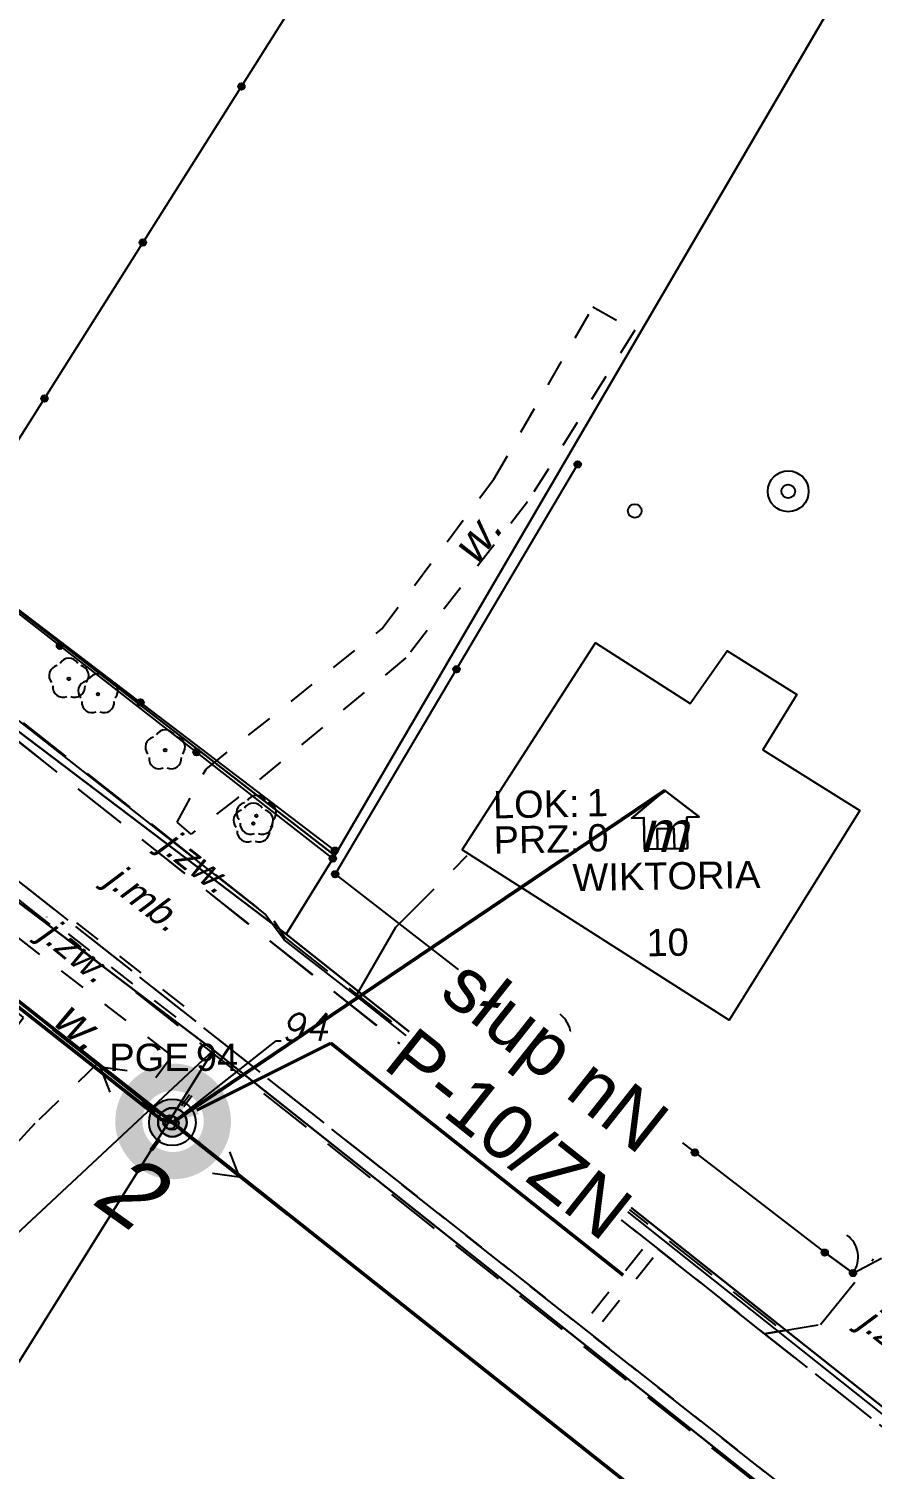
# Model space of a CAD drawing. Header units: metres. Extents: x 7542702 to 7555152, y 5804026 to 5815503.
# Drawn here: x 7547361.4 to 7547392.4, y 5806542.8 to 5806595.7 of the extents above; entities that cross this region are included whole.
import ezdxf
from ezdxf import colors
from ezdxf.entities.mleader import LeaderData, LeaderLine
from ezdxf.enums import TextEntityAlignment as Align
from ezdxf.math import Vec2, Vec3

# ---------------------------------------------------------------- set-up
doc = ezdxf.new("R2010")
doc.units = ezdxf.units.M
for name, pattern in [('4001', [0]), ('4002', [2, 1, -1]), ('4003', [3, 2, -1])]:
    doc.linetypes.add(name, pattern=pattern)
doc.layers.add('!tele', color=30, linetype='Continuous', lineweight=50, plot=False)
for name, color, linetype, lineweight in [('_KABEL_ABONENCKI_NAPOWIETRZNY', 104, 'Continuous', 50), ('_MUFA', 202, 'Continuous', 30), ('_numery slupow etap 4 cz. 2', 7, 'Continuous', 40), ('_PA_OPCJONALNE', 1, 'Continuous', 30), ('_SIEC_NAPOWIETRZNA', 5, 'Continuous', 50), ('_SLUP_DZIERZAWIONY_ENERGETYCZNY', 1, 'Continuous', 30)]:
    doc.layers.add(name, color=color, linetype=linetype, lineweight=lineweight)
for name, color, linetype in [('_MM mufy', 3, 'Continuous'), ('_MM opisy', 7, 'Continuous'), ('_MM slupy', 5, 'Continuous'), ('Budynki', 7, 'Continuous'), ('Drogi', 135, 'Continuous'), ('Dzialki', 165, 'Continuous'), ('Linie_napowietrzne', 184, 'Continuous'), ('makro-numeracja-punktow', 7, 'Continuous'), ('Ogrodzenia', 184, 'Continuous'), ('Projekty', 252, 'Continuous'), ('Roslinnosc', 104, 'Continuous'), ('Uz_Specjalne', 7, 'Continuous'), ('Uz_Telekomunikacja', 252, 'Continuous'), ('Wody', 184, 'Continuous')]:
    doc.layers.add(name, color=color, linetype=linetype)
doc.layers.add('DIM', color=7, linetype='Continuous', plot=False)
doc.layers.get('_MUFA').off()
doc.styles.add('DYN_DIM', font='arial.ttf')
doc.styles.add('GeodText', font='romans.shx', dxfattribs={"oblique": 14.323945})
doc.styles.get("Standard").update_dxf_attribs({"font": 'arial.ttf'})
doc.dimstyles.new('opis linie', dxfattribs={"dimtxt": 1.5, "dimasz": 0.18, "dimexe": 0.18, "dimexo": 0.0625, "dimgap": 2.5, "dimtad": 4, "dimdec": 0, "dimzin": 0, "dimdsep": 46, "dimtxsty": 'Standard', "dimcen": 0.09, "dimse1": 1, "dimse2": 1, "dimsd1": 1, "dimsd2": 1, "dimclrt": 256, "dimadec": 0, "dimazin": 0, "dimtfac": 1, "dimtdec": 0, "dimtofl": 0, "dimtmove": 0, "dimatfit": 3, "dimfxl": 1, "dimtfill": 1, "dimtolj": 1, "dimtzin": 0, "dimarcsym": 0})
doc.dimstyles.get("Standard").update_dxf_attribs({"dimtxt": 0.18, "dimasz": 0.18, "dimexe": 0.18, "dimexo": 0.0625, "dimgap": 0.09, "dimtad": 0, "dimtih": 1, "dimtoh": 1, "dimdec": 4, "dimzin": 0, "dimdsep": 46, "dimtxsty": 'Standard', "dimcen": 0.09, "dimadec": 0, "dimazin": 0, "dimtfac": 1, "dimtdec": 4, "dimtofl": 0, "dimtmove": 0, "dimatfit": 3, "dimfxl": 1, "dimtolj": 1, "dimtzin": 0, "dimarcsym": 0})

# ---------------------------------------------------------------- blocks, each defined once
blk = doc.blocks.new('1651')
at = {"layer": 'Wody', "color": 184, "linetype": 'Continuous'}
for radius in [1.5, 0.5]:
    blk.add_circle((0, 0), radius, dxfattribs=at)
blk = doc.blocks.new('2284')
at = {"layer": 'Ogrodzenia', "color": 184, "linetype": 'Continuous'}
blk.add_line((0, 0), (0, 1), dxfattribs=at)
blk = doc.blocks.new('1284')
at = {"layer": 'Ogrodzenia', "color": 184, "linetype": 'Continuous'}
blk.add_arc((0, 2), 2, 270, 0, dxfattribs=at)
blk = doc.blocks.new('1363')
at = {"layer": 'Linie_napowietrzne', "color": 184, "linetype": 'Continuous'}
for p, q in [((0, 1.5), (0, 2.5)), ((-1.5, 0), (-2.5, 0)), ((1.5, 0), (2.5, 0)), ((0, -1.5), (0, -2.5))]:
    blk.add_line(p, q, dxfattribs=at)
blk.add_circle((0, 0), 0.5, dxfattribs=at)
blk = doc.blocks.new('1281')
at = {"layer": 'Ogrodzenia', "color": 184, "linetype": 'Continuous'}
for radius in [0.24, 0.16, 0.08]:
    blk.add_circle((0, 0), radius, dxfattribs=at)
blk = doc.blocks.new('1361')
at = {"layer": 'Linie_napowietrzne', "color": 184, "linetype": 'Continuous'}
blk.add_circle((0, 0), 0.5, dxfattribs=at)
blk = doc.blocks.new('1422')
at = {"layer": 'Roslinnosc', "color": 104, "linetype": 'Continuous'}
blk.add_circle((0, 0), 0.1, dxfattribs=at)
for centre, start, end in [((0, 0.75), 30.19, 149.77), ((-0.71, 0.23), 102.5, 221.75), ((0.71, 0.23), 318.3, 77.49), ((-0.44, -0.61), 174.33, 293.45), ((0.44, -0.61), 246.24, 5.74)]:
    blk.add_arc(centre, 0.75, start, end, dxfattribs=at)
blk = doc.blocks.new('1366')
at = {"layer": 'Linie_napowietrzne', "color": 184, "linetype": 'Continuous'}
for p, q in [((0, 1), (0, 11)), ((-1, 4.8), (0, 6.5)), ((1, 4.8), (0, 6.5))]:
    blk.add_line(p, q, dxfattribs=at)
blk = doc.blocks.new('ADRES')
for points in [[(0.788, -2.148), (0.788, -2.148), (0.788, -0.992), (1.24, -0.992), (0, 0), (-1.24, -0.992), (-0.788, -0.992), (-0.788, -2.148), (0.788, -2.148), (0.788, -2.148)], [(-0.308, -2.148), (-0.308, -1.401), (0.308, -1.401), (0.308, -2.148)]]:
    blk.add_lwpolyline(points)
at = {"color": 212, "insert": (-3.147, -0.425), "char_height": 1, "width": 1e-16, "attachment_point": 6}
blk.add_mtext('LOK:  ', dxfattribs=at)
at = {"color": 4, "insert": (-3.147, -1.715), "char_height": 1, "width": 1e-16, "attachment_point": 6}
blk.add_mtext('PRZ: ', dxfattribs=at)
at = {"color": 7}
for tag, flags, p in [('ID_OBSZARU', 13, (29.072, 23.058)), ('WOJEWODZTWO', 13, (23.292, 19.95)), ('POWIAT', 13, (29.072, 18.509)), ('GMINA', 13, (29.072, 16.798)), ('TERC', 13, (29.072, 15.222)), ('SIMC', 13, (29.072, 13.421)), ('ULIC', 13, (29.072, 11.763)), ('SZEROKOSC_GEOGRAFICZNA', 13, (18.709, 10.184)), ('DLUGOSC_GEOGRAFICZNA', 13, (29.072, 8.247)), ('KATEGORIA_STAWKI_JEDNOSTKOWEJ_100', 13, (29.072, 4.774)), ('KWOTA_STAWKI_JEDNOSTKOWEJ_100', 13, (29.072, 2.893)), ('DOFINANSOWANIE_95', 13, (29.072, 0.866)), ('MIEJSCOWOSC', 12, (0, -3.645)), ('ULICA', 12, (0, -4.879)), ('NR_PORZADKOWY', 12, (0, -6.087))]:
    blk.add_attdef(tag, text='', height=1, dxfattribs=dict(at, flags=flags)).set_placement(p, align=Align.CENTER)
at = {"color": 1}
for tag, flags, p in [('ID_PA', 5, (29.072, 21.572)), ('RODZAJ_OBIEKTU', 5, (29.072, 6.626)), ('ZAPAS', 13, (29.072, -2.621))]:
    blk.add_attdef(tag, text='', height=1, dxfattribs=dict(at, flags=flags)).set_placement(p, align=Align.CENTER)
at = {"color": 212, "flags": 12}
blk.add_attdef('LICZBA_LOKALI', text='', height=1, dxfattribs=at).set_placement((-2.883, -0.425), align=Align.MIDDLE_LEFT)
at = {"color": 150, "flags": 12}
for tag, p in [('MUFA', (1.783, -0.925)), ('NUMER_WLOKNA', (1.859, -2.195))]:
    blk.add_attdef(tag, p, '', height=1, dxfattribs=at)
at = {"color": 7, "style": 'DYN_DIM', "flags": 13}
blk.add_attdef('ODC_FUNKCJONALNY', text='', height=1, dxfattribs=at).set_placement((29.072, -1.007), align=Align.CENTER)
at = {"color": 4, "flags": 12}
blk.add_attdef('LICZBA_SED_W_DANYM_PA', text='', height=1, dxfattribs=at).set_placement((-2.883, -1.715), align=Align.MIDDLE_LEFT)
blk = doc.blocks.new('SLUP_DZIERZAWIONY')
h = blk.add_hatch(color=256)
h.dxf.hatch_style = 1
h.paths.add_polyline_path([(0.527, 0, 1), (-0.527, 0, 1)])
at = {"lineweight": 30}
blk.add_circle((0, 0), 0.527, dxfattribs=at)
at = {"color": 7, "style": 'DYN_DIM', "flags": 13}
blk.add_attdef('ODC_FUNKCJONALNY', text='', height=1, dxfattribs=at).set_placement((0.359, 3.33), align=Align.CENTER)
at = {"color": 7, "flags": 12}
blk.add_attdef('WLASCICIEL', text='', height=1, dxfattribs=at).set_placement((0.631, 1.893), align=Align.RIGHT)
blk.add_attdef('SLUP_NUMER', (0.867, 1.893), '', height=1, dxfattribs=at)
blk.add_attdef('TYP', text='', height=1, dxfattribs=at).set_placement((0, -2.825), align=Align.CENTER)
blk = doc.blocks.new('MUFA_II')
at = {"layer": '_MM mufy'}
h = blk.add_hatch(color=256, dxfattribs=at)
h.dxf.hatch_style = 1
h.paths.add_polyline_path([(2.152, 0.122, 1), (-2.098, -0.052, 1)])
h.paths.add_polyline_path([(-1.099, -0.011, -1), (1.153, 0.081, -1)], flags=16)
h.paths.add_polyline_path([(-0.829, 0, -1), (0.883, 0.07, -1)], flags=0)
blk = doc.blocks.new('ZN')
at = {"layer": '_MM slupy', "transparency": 33554687}
h = blk.add_hatch(color=256, dxfattribs=at)
h.dxf.hatch_style = 1
h.paths.add_polyline_path([(0, -0.857), (0, 0.857, 1)])
at = {"layer": '_MM slupy'}
blk.add_circle((0, 0), 0.857, dxfattribs=at)
blk = doc.blocks.new('*D208')
at = {"layer": 'Defpoints', "color": 0}
for p in [(7547367.15, 5806556.108), (7547366.683, 5806555.52), (7547406.65, 5806523.82)]:
    blk.add_point(p, dxfattribs=at)
at = {"layer": 'DIM', "insert": (7547385.103, 5806537.699), "char_height": 1.5, "attachment_point": 5, "rotation": 321.5798, "bg_fill": 3, "box_fill_scale": 1.1, "bg_fill_color": 9, "bg_fill_true_color": 13158600, "bg_fill_transparency": 0}
blk.add_mtext('\\A1;- 51 m -', dxfattribs=at)
blk = doc.blocks.new('*D209')
at = {"layer": 'Defpoints', "color": 0}
for p in [(7547330.454, 5806585.029), (7547329.99, 5806584.44), (7547366.683, 5806555.52)]:
    blk.add_point(p, dxfattribs=at)
at = {"layer": 'DIM', "insert": (7547346.789, 5806568.017), "char_height": 1.5, "attachment_point": 5, "rotation": 321.7566, "bg_fill": 3, "box_fill_scale": 1.1, "bg_fill_color": 9, "bg_fill_true_color": 13158600, "bg_fill_transparency": 0}
blk.add_mtext('\\A1;- 47 m -', dxfattribs=at)
blk = doc.blocks.new('q')
at = {"layer": '_MM slupy'}
blk.add_blockref('ZN', (0, 0), dxfattribs=at)
at = {"layer": '_MM opisy'}
ml = blk.add_multileader_mtext('Standard', dxfattribs=at)
ml.set_content('\\pxql;słup nN\\PP-10/ZN', color=256)
ml.set_leader_properties()
ml.build(insert=Vec2(0, 0))
ml.multileader.update_dxf_attribs({"has_text_frame": 1, "text_left_attachment_type": 5, "text_right_attachment_type": 5, "dogleg_length": 1, "arrow_head_size": 1})
ctx = ml.context
ctx.base_point, ctx.char_height, ctx.arrow_head_size, ctx.landing_gap_size, ctx.plane_origin = Vec3(3.754, 5.901), 2, 1, 1, Vec3(1.717, -1.42)
ctx.left_attachment, ctx.right_attachment = 5, 5
notes = []
notes.append((ctx, [(0, (1, 1, 0), (2.754, 5.901), (1, 0), 1, [(0, [(0, 0), (2.754, 5.901)], 0, [])])]))
ctx.mtext.insert, ctx.mtext.flow_direction = Vec3(4.754, 11.703), 5
ctx.mtext.has_bg_fill, ctx.mtext.bg_color, ctx.mtext.bg_scale_factor, ctx.mtext.bg_transparency, ctx.mtext.use_window_bg_color = 1, -1023410175, 1, 0, 1
for ctx, leaders in notes:
    for number, flags, end, landing, length, lines in leaders:
        leader = LeaderData()
        leader.index, (leader.has_last_leader_line, leader.has_dogleg_vector, leader.attachment_direction) = number, flags
        leader.last_leader_point, leader.dogleg_vector, leader.dogleg_length = Vec3(end), Vec3(landing), length
        for number, points, colour, breaks in lines:
            line = LeaderLine()
            line.index, line.vertices, line.color, line.breaks = number, Vec3.list(points), colors.encode_raw_color(colour), breaks
            leader.lines.append(line)
        ctx.leaders.append(leader)

msp = doc.modelspace()

# ---------------------------------------------------------------- linework, layer by layer
at = {"layer": '!tele'}
msp.add_lwpolyline([(7547329.99, 5806584.44), (7547366.683, 5806555.52), (7547406.65, 5806523.82), (7547442.577, 5806495.393), (7547480.32, 5806465.409), (7547517.72, 5806435.85), (7547554.04, 5806407.49), (7547592.17, 5806377.21), (7547620.46, 5806353.86), (7547667.01, 5806318.24), (7547708.5, 5806290.04), (7547744.299, 5806267.03)], dxfattribs=at)
at = {"layer": '_KABEL_ABONENCKI_NAPOWIETRZNY'}
for points in [[(7547349.72, 5806597.727), (7547330.12, 5806584.33), (7547330.289, 5806583.963), (7547366.275, 5806555.63), (7547366.683, 5806555.52)], [(7547384.788, 5806567.722), (7547366.683, 5806555.52)]]:
    msp.add_lwpolyline(points, dxfattribs=at)
at = {"layer": '_SIEC_NAPOWIETRZNA'}
msp.add_lwpolyline([(7547480.32, 5806465.409), (7547442.577, 5806495.393), (7547406.65, 5806523.82), (7547366.683, 5806555.52), (7547330.186, 5806584.285)], dxfattribs=at)
at = {"layer": 'Budynki', "color": 7, "linetype": '4001'}
msp.add_polyline3d([(7547377.34, 5806565.54, 0), (7547382.23, 5806573.15, 0), (7547385.72, 5806570.92, 0), (7547387.07, 5806572.86, 0), (7547389.64, 5806571.25, 0), (7547388.39, 5806569.22, 0), (7547391.95, 5806566.99, 0), (7547387.15, 5806559.28, 0), (7547377.34, 5806565.54, 0)], dxfattribs=at)
at = {"layer": 'Drogi', "color": 8, "linetype": '4003'}
for p, q in [((7547346.77, 5806580.82), (7547376.54, 5806557.22)), ((7547346.77, 5806580.82), (7547376.54, 5806557.22)), ((7547421.02, 5806516.26), (7547344.41, 5806576.86)), ((7547421.02, 5806516.26), (7547344.41, 5806576.86)), ((7547344.81, 5806577.23, 132.77), (7547374.11, 5806554.03)), ((7547374.11, 5806554.03), (7547344.81, 5806577.23, 132.77)), ((7547344.81, 5806577.23, 132.77), (7547374.11, 5806554.03)), ((7547374.11, 5806554.03), (7547344.81, 5806577.23, 132.77)), ((7547354.14, 5806575.79), (7547370.41, 5806562.93)), ((7547376.54, 5806557.22), (7547354.26, 5806574.88)), ((7547370.41, 5806562.93), (7547370.82, 5806562.32)), ((7547370.82, 5806562.32), (7547389.1, 5806547.86)), ((7547388.45, 5806547.75), (7547376.54, 5806557.22)), ((7547376.54, 5806557.22), (7547388.45, 5806547.75)), ((7547376.54, 5806557.22), (7547388.45, 5806547.75)), ((7547374.11, 5806554.03), (7547421.39, 5806516.6, 132.97)), ((7547421.39, 5806516.6, 132.97), (7547374.11, 5806554.03)), ((7547374.11, 5806554.03), (7547421.39, 5806516.6, 132.97)), ((7547421.39, 5806516.6, 132.97), (7547374.11, 5806554.03)), ((7547390.51, 5806548.09), (7547392.45, 5806550.5)), ((7547388.45, 5806547.75), (7547390.51, 5806548.09)), ((7547389.1, 5806547.86), (7547388.45, 5806547.75)), ((7547394.24, 5806543.17, 132.8), (7547388.45, 5806547.75)), ((7547388.45, 5806547.75), (7547394.24, 5806543.17, 132.8)), ((7547388.45, 5806547.75), (7547394.24, 5806543.17, 132.8))]:
    msp.add_line(p, q, dxfattribs=at)
at = {"layer": 'Dzialki'}
for p, q in [((7547372.66, 5806565.33), (7547421.17, 5806648.42)), ((7547421.17, 5806648.42), (7547372.66, 5806565.33)), ((7547372.66, 5806565.33), (7547421.17, 5806648.42)), ((7547372.66, 5806565.33), (7547328.67, 5806599.34)), ((7547328.67, 5806599.34), (7547372.66, 5806565.33)), ((7547326.55, 5806596), (7547370.86, 5806562.44)), ((7547370.86, 5806562.44), (7547326.55, 5806596)), ((7547326.55, 5806596), (7547370.86, 5806562.44)), ((7547324.87, 5806590.99), (7547368.19, 5806558.17)), ((7547368.19, 5806558.17), (7547324.87, 5806590.99)), ((7547368.19, 5806558.17), (7547324.87, 5806590.99)), ((7547370.86, 5806562.44), (7547372.66, 5806565.33)), ((7547372.66, 5806565.33), (7547370.86, 5806562.44)), ((7547370.86, 5806562.44), (7547372.66, 5806565.33)), ((7547412.57, 5806529.36), (7547370.86, 5806562.44)), ((7547370.86, 5806562.44), (7547412.57, 5806529.36)), ((7547412.57, 5806529.36), (7547370.86, 5806562.44)), ((7547370.86, 5806562.44), (7547412.57, 5806529.36)), ((7547368.19, 5806558.17), (7547322.08, 5806515.12)), ((7547322.08, 5806515.12), (7547368.19, 5806558.17)), ((7547361.04, 5806546.7), (7547368.19, 5806558.17)), ((7547368.19, 5806558.17), (7547361.04, 5806546.7)), ((7547368.19, 5806558.17), (7547409.99, 5806525.02)), ((7547409.99, 5806525.02), (7547368.19, 5806558.17)), ((7547409.99, 5806525.02), (7547368.19, 5806558.17))]:
    msp.add_line(p, q, dxfattribs=at)
at = {"layer": 'Ogrodzenia', "color": 184, "linetype": '4001'}
for p, q in [((7547358.36, 5806576.4), (7547372.84, 5806599.33)), ((7547381.58, 5806579.71), (7547372.67, 5806564.64)), ((7547372.58, 5806565.22, 132.03), (7547357.54, 5806576.95)), ((7547372.66, 5806565.51), (7547358.36, 5806576.4)), ((7547372.67, 5806564.64), (7547380.3, 5806558.72)), ((7547380.3, 5806558.72), (7547381.12, 5806558.09)), ((7547381.12, 5806558.09), (7547390.66, 5806550.73)), ((7547390.66, 5806550.73), (7547391.7, 5806549.98)), ((7547391.7, 5806549.98), (7547392.75, 5806550.53))]:
    msp.add_line(p, q, dxfattribs=at)
at = {"layer": 'Projekty', "linetype": '4003'}
msp.add_line((7547374.9, 5806562.69, 131.07), (7547377.52, 5806565.33), dxfattribs=at)
at = {"layer": 'Uz_Specjalne', "color": 7, "linetype": '4002'}
for p, q in [((7547366.817, 5806559.392), (7547362.067, 5806563.072)), ((7547367.123, 5806559.788), (7547362.373, 5806563.468)), ((7547382.103, 5806548.505), (7547384.533, 5806551.595)), ((7547382.497, 5806548.195), (7547384.927, 5806551.285))]:
    msp.add_line(p, q, dxfattribs=at)
at = {"layer": 'Uz_Telekomunikacja', "linetype": '4001'}
for p, q in [((7547370.08, 5806563.19), (7547345.83, 5806582.21)), ((7547370.08, 5806563.19), (7547345.83, 5806582.21)), ((7547370.79, 5806562.23), (7547370.08, 5806563.19)), ((7547370.79, 5806562.23), (7547370.08, 5806563.19)), ((7547373.44, 5806560.17, 131.57), (7547374.9, 5806562.69, 131.07)), ((7547373.44, 5806560.17), (7547370.79, 5806562.23)), ((7547373.44, 5806560.17), (7547370.79, 5806562.23)), ((7547411.24, 5806530.1), (7547373.44, 5806560.17)), ((7547411.24, 5806530.1), (7547373.44, 5806560.17))]:
    msp.add_line(p, q, dxfattribs=at)
at = {"layer": 'Wody', "color": 184, "linetype": '4002'}
for points in [[(7547382.14, 5806585.5, 0), (7547383.68, 5806584.64, 0), (7547379.74, 5806578.33, 0), (7547375.27, 5806572.6, 0), (7547369.1, 5806567.46, 131.9), (7547367.37, 5806566.12, 0), (7547366.86, 5806566.56, 0), (7547367.92, 5806568.5, 131.8), (7547374.38, 5806573.66, 0), (7547378.5, 5806579.16, 0), (7547382.14, 5806585.5, 0)], [(7547353.29, 5806546.38, 132.1), (7547351.69, 5806548.14, 132.24), (7547359.48, 5806557.07, 132), (7547361.21, 5806559.38, 0), (7547356.69, 5806563.14, 132.1), (7547348.86, 5806569.2, 132.4), (7547350.08, 5806570.76, 132.5), (7547357.84, 5806564.74, 132.4), (7547366.67, 5806557.96, 132.5), (7547365.51, 5806556.4, 132.2), (7547363.94, 5806557.69, 0), (7547361.63, 5806555.48, 132), (7547353.29, 5806546.38, 132.1)]]:
    msp.add_polyline3d(points, dxfattribs=at)

# ---------------------------------------------------------------- block references
at = {"layer": '_MUFA'}
msp.add_blockref('MUFA_II', (7547366.683, 5806555.52), dxfattribs=at)
at = {"layer": '_PA_OPCJONALNE'}
ref = msp.add_blockref('ADRES', (7547384.788, 5806567.722), dxfattribs=dict(at, rotation=1))
ref.add_attrib('MIEJSCOWOSC', 'WIKTORIA', dxfattribs={"layer": '0', "color": 7, "height": 1, "rotation": 1, "flags": 12}).set_placement((7547384.851, 5806564.078), align=Align.CENTER)
ref.add_attrib('NR_PORZADKOWY', '10', dxfattribs={"layer": '0', "color": 7, "height": 1, "rotation": 1, "flags": 12}).set_placement((7547384.894, 5806561.636), align=Align.CENTER)
ref.add_attrib('LICZBA_LOKALI', '1', (7547381.921, 5806566.766), dxfattribs={"layer": '0', "color": 212, "height": 1, "rotation": 1, "flags": 12})
ref.add_attrib('LICZBA_SED_W_DANYM_PA', '0', (7547381.944, 5806565.477), dxfattribs={"layer": '0', "color": 4, "height": 1, "rotation": 1, "flags": 12})
at = {"layer": '_SLUP_DZIERZAWIONY_ENERGETYCZNY'}
msp.add_blockref('SLUP_DZIERZAWIONY', (7547366.683, 5806555.52), dxfattribs=at).add_auto_attribs({'WLASCICIEL': 'PGE', 'SLUP_NUMER': '94'})
at = {"layer": 'Linie_napowietrzne', "color": 184, "xscale": 0.5, "yscale": 0.5, "zscale": 0.5}
for p in [(7547383.68, 5806578), (7547383.68, 5806578), (7547366.59, 5806555.53, 132.24), (7547366.59, 5806555.53, 132.24), (7547366.67, 5806555.49), (7547366.67, 5806555.49)]:
    msp.add_blockref('1361', p, dxfattribs=at)
at = {"layer": 'Linie_napowietrzne', "color": 184}
for name, p, xscale, yscale, zscale, rotation in [('1366', (7547366.59, 5806555.53), 0.5, 0.5, 0.5, 51.69511999999997), ('1366', (7547366.59, 5806555.53), 0.5, 0.5, 0.5, 51.69511999999997), ('1363', (7547366.59, 5806555.53, 132.24), 0.5, 0.5, 0.5, 324.633875), ('1363', (7547366.59, 5806555.53, 132.24), 0.5, 0.5, 0.5, 324.633875), ('1363', (7547366.67, 5806555.49), 0.5, 0.5, 0.5, 324.633875), ('1363', (7547366.67, 5806555.49), 0.5, 0.5, 0.5, 324.633875), ('1361', (7547366.59, 5806555.53), 0.5, 0.5, 0.5, 231.69512), ('1361', (7547366.59, 5806555.53), 0.4999999999999998, 0.4999999999999998, 0.4999999999999998, 231.6361779999999), ('1361', (7547366.59, 5806555.53), 0.5, 0.5, 0.5, 231.69512), ('1361', (7547366.59, 5806555.53), 0.4999999999999998, 0.4999999999999998, 0.4999999999999998, 231.6361779999999), ('1366', (7547366.59, 5806555.53), 0.4999999999999998, 0.4999999999999998, 0.4999999999999998, 231.6361779999999), ('1366', (7547366.59, 5806555.53), 0.4999999999999998, 0.4999999999999998, 0.4999999999999998, 231.6361779999999)]:
    msp.add_blockref(name, p, dxfattribs=dict(at, xscale=xscale, yscale=yscale, zscale=zscale, rotation=rotation))
at = {"layer": 'Ogrodzenia', "color": 184, "xscale": 0.5, "yscale": 0.5, "zscale": 0.5}
for p in [(7547369.22, 5806593.598), (7547365.6, 5806587.865), (7547361.98, 5806582.133), (7547381.58, 5806579.71), (7547362.553, 5806573.04), (7547377.125, 5806572.175), (7547365.51, 5806570.955), (7547367.567, 5806569.13), (7547372.66, 5806565.51), (7547372.58, 5806565.22), (7547372.67, 5806564.64), (7547372.67, 5806564.64), (7547380.3, 5806558.72), (7547380.3, 5806558.72), (7547381.12, 5806558.09), (7547381.12, 5806558.09), (7547385.89, 5806554.41), (7547390.66, 5806550.73), (7547390.66, 5806550.73), (7547391.7, 5806549.98), (7547391.7, 5806549.98)]:
    msp.add_blockref('1281', p, dxfattribs=at)
for p, rotation in [((7547381.12, 5806558.09), 52.465191), ((7547391.7, 5806549.98), 54.20259700000002)]:
    msp.add_blockref('1284', p, dxfattribs=dict(at, rotation=rotation))
at = {"layer": 'Ogrodzenia', "color": 184, "xscale": 0.5}
for p, yscale, rotation in [((7547381.12, 5806558.09), 1.03407, 52.465191), ((7547391.7, 5806549.98), 1.282225, 54.20259700000002)]:
    msp.add_blockref('2284', p, dxfattribs=dict(at, yscale=yscale, rotation=rotation))
at = {"layer": 'Roslinnosc', "color": 104, "xscale": 0.5, "yscale": 0.5, "zscale": 0.5}
for p in [(7547362.88, 5806571.83), (7547363.95, 5806571.26), (7547366.42, 5806569.2), (7547369.66, 5806566.51), (7547369.77, 5806566.79)]:
    msp.add_blockref('1422', p, dxfattribs=at)
at = {"layer": 'Wody', "color": 184, "xscale": 0.5, "yscale": 0.5, "zscale": 0.5}
msp.add_blockref('1651', (7547389.32, 5806578.72), dxfattribs=at)

# ---------------------------------------------------------------- texts
at = {"layer": 'Budynki', "color": 7, "oblique": 15}
msp.add_text('m', height=1.5, rotation=359.97, dxfattribs=at).set_placement((7547383.861, 5806565.465))
at = {"layer": 'Drogi', "color": 8, "oblique": 15}
for s, rotation, p in [('j.zw. ', 321.6539, (7547366.11, 5806565.602)), ('j.mb. ', 322.1039, (7547364.128, 5806564.326)), ('j.mb. ', 322.1039, (7547364.128, 5806564.326)), ('j.zw. ', 320.7782, (7547361.696, 5806562.34)), ('j.zw. ', 320.7782, (7547361.696, 5806562.34)), ('j.zw. ', 321.6553, (7547391.824, 5806548.057))]:
    msp.add_text(s, height=1, rotation=rotation, dxfattribs=at).set_placement(p)
at = {"layer": 'makro-numeracja-punktow', "color": 6, "insert": (7547370.683, 5806558.52), "char_height": 1, "attachment_point": 7, "line_spacing_factor": 0.8, "style": 'GeodText'}
msp.add_mtext('94', dxfattribs=at)
at = {"layer": 'Uz_Telekomunikacja', "oblique": 15}
msp.add_text('tI', height=0.9, rotation=322.4375, dxfattribs=at).set_placement((7547382.398, 5806552.334))
msp.add_text('tI', height=0.9, rotation=322.4375, dxfattribs=at).set_placement((7547382.398, 5806552.334))
at = {"layer": 'Wody', "color": 184, "oblique": 15}
for rotation, p in [(53.1635, (7547377.818, 5806575.919)), (320.2443, (7547362.178, 5806559.198))]:
    msp.add_text('w.', height=1.25, rotation=rotation, dxfattribs=at).set_placement(p)

# ---------------------------------------------------------------- leaders
at = {"layer": 'makro-numeracja-punktow', "color": 6, "has_arrowhead": 0, "annotation_type": 0, "has_hookline": 1, "hookline_direction": 0, "text_width": 1.668}
msp.add_leader([(7547366.683, 5806555.52), (7547370.503, 5806558.52), (7547370.683, 5806558.52)], dimstyle='Standard', dxfattribs=at)

# ---------------------------------------------------------------- next in the draw order: block references
at = {"layer": '!tele', "rotation": 321.5797746163238}
msp.add_blockref('q', (7547366.683, 5806555.52), dxfattribs=at)

# ---------------------------------------------------------------- next in the draw order: dimensions: what is measured, and where the dimension line sits
at = {"layer": 'DIM'}
dim = msp.add_aligned_dim(p1=(7547406.65, 5806523.82), p2=(7547366.683, 5806555.52), distance=-0.75, dimstyle='opis linie', override={"dimpost": '- <> m -'}, dxfattribs=at)
dim.commit()
dim.dimension.update_dxf_attribs({"geometry": '*D208', "text_midpoint": (7547385.103, 5806537.699)})

# ---------------------------------------------------------------- next in the draw order: texts
at = {"layer": '_numery slupow etap 4 cz. 2', "oblique": 10}
msp.add_text('2', height=2.5, rotation=324.4981, dxfattribs=at).set_placement((7547363.637, 5806552.592))

# ---------------------------------------------------------------- next in the draw order: dimensions: what is measured, and where the dimension line sits
at = {"layer": 'DIM'}
dim = msp.add_aligned_dim(p1=(7547366.683, 5806555.52), p2=(7547329.99, 5806584.44), distance=-0.75, dimstyle='opis linie', override={"dimpost": '- <> m -'}, dxfattribs=at)
dim.commit()
dim.dimension.update_dxf_attribs({"geometry": '*D209', "text_midpoint": (7547346.789, 5806568.017)})

doc.saveas('drawing.dxf')
